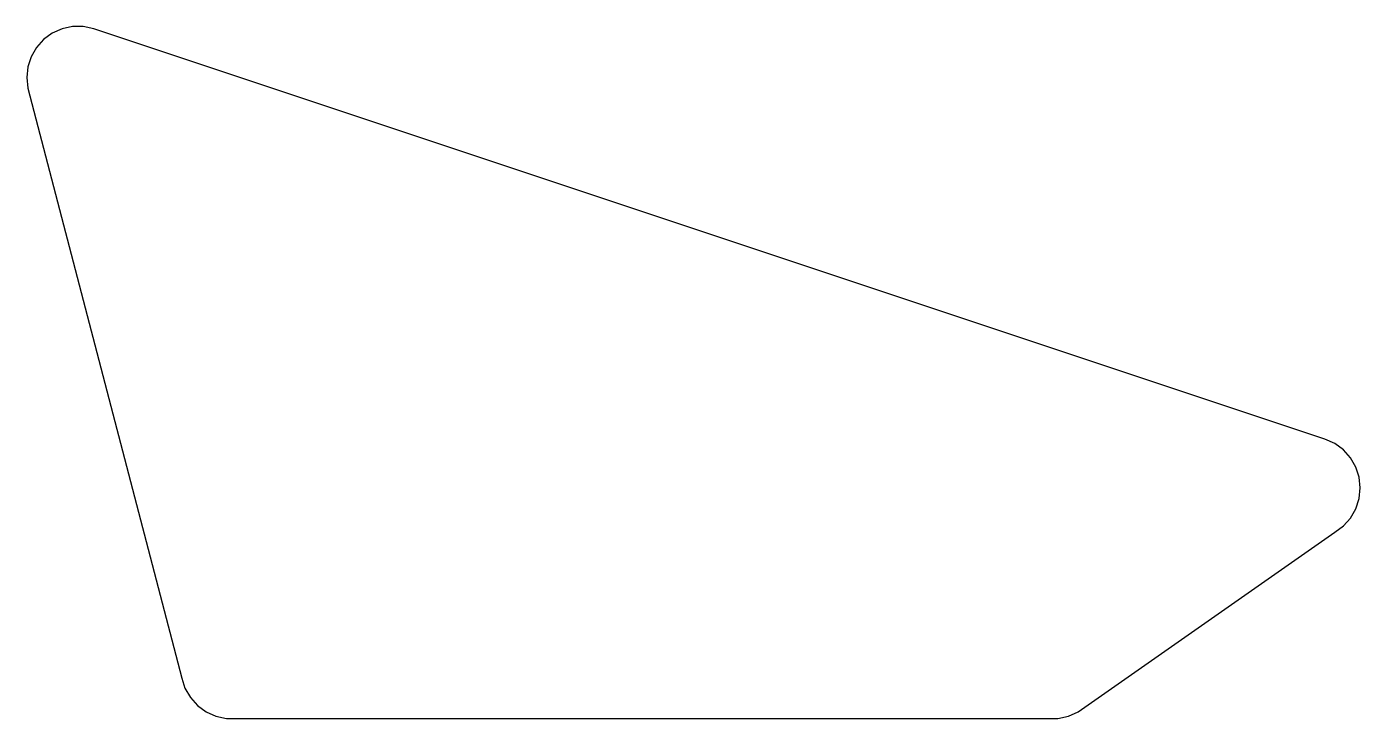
# Model space of a CAD drawing. Header units: metres. Extents: x -10 to 250, y -10 to 125.
import ezdxf

# ---------------------------------------------------------------- set-up
doc = ezdxf.new("R2010")
doc.units = ezdxf.units.M

msp = doc.modelspace()

# ---------------------------------------------------------------- linework, layer by layer
for p, q in [((-1.04528, 124.945), (-3.09017, 124.511)), ((1.04528, 124.945), (-1.04528, 124.945)), ((3.09017, 124.511), (1.04528, 124.945)), ((-6.69131, 122.431), (-8.09017, 120.878)), ((-5, 123.66), (-6.69131, 122.431)), ((-3.09017, 124.511), (-5, 123.66)), ((243.09, 44.5106), (3.09017, 124.511)), ((-8.09017, 120.878), (-9.13545, 119.067)), ((-9.78148, 117.079), (-10, 115)), ((-9.13545, 119.067), (-9.78148, 117.079)), ((-10, 115), (-9.78148, 112.921)), ((-9.78148, 112.921), (20.2185, -2.07912)), ((245, 43.6603), (243.09, 44.5106)), ((246.691, 42.4314), (245, 43.6603)), ((248.09, 40.8779), (246.691, 42.4314)), ((249.135, 39.0674), (248.09, 40.8779)), ((249.781, 37.0791), (249.135, 39.0674)), ((250, 35), (249.781, 37.0791)), ((249.781, 32.9209), (250, 35)), ((249.135, 30.9326), (249.781, 32.9209)), ((246.691, 27.5686), (248.09, 29.1221)), ((248.09, 29.1221), (249.135, 30.9326)), ((195, -8.66025), (245, 26.3397)), ((245, 26.3397), (246.691, 27.5686)), ((20.2185, -2.07912), (20.8645, -4.06737)), ((20.8645, -4.06737), (21.9098, -5.87785)), ((21.9098, -5.87785), (23.3087, -7.43145)), ((23.3087, -7.43145), (25, -8.66025)), ((25, -8.66025), (26.9098, -9.51057)), ((26.9098, -9.51057), (28.9547, -9.94522)), ((28.9547, -9.94522), (191.045, -9.94522)), ((191.045, -9.94522), (193.09, -9.51057)), ((193.09, -9.51057), (195, -8.66025))]:
    msp.add_line(p, q)

doc.saveas('drawing.dxf')
